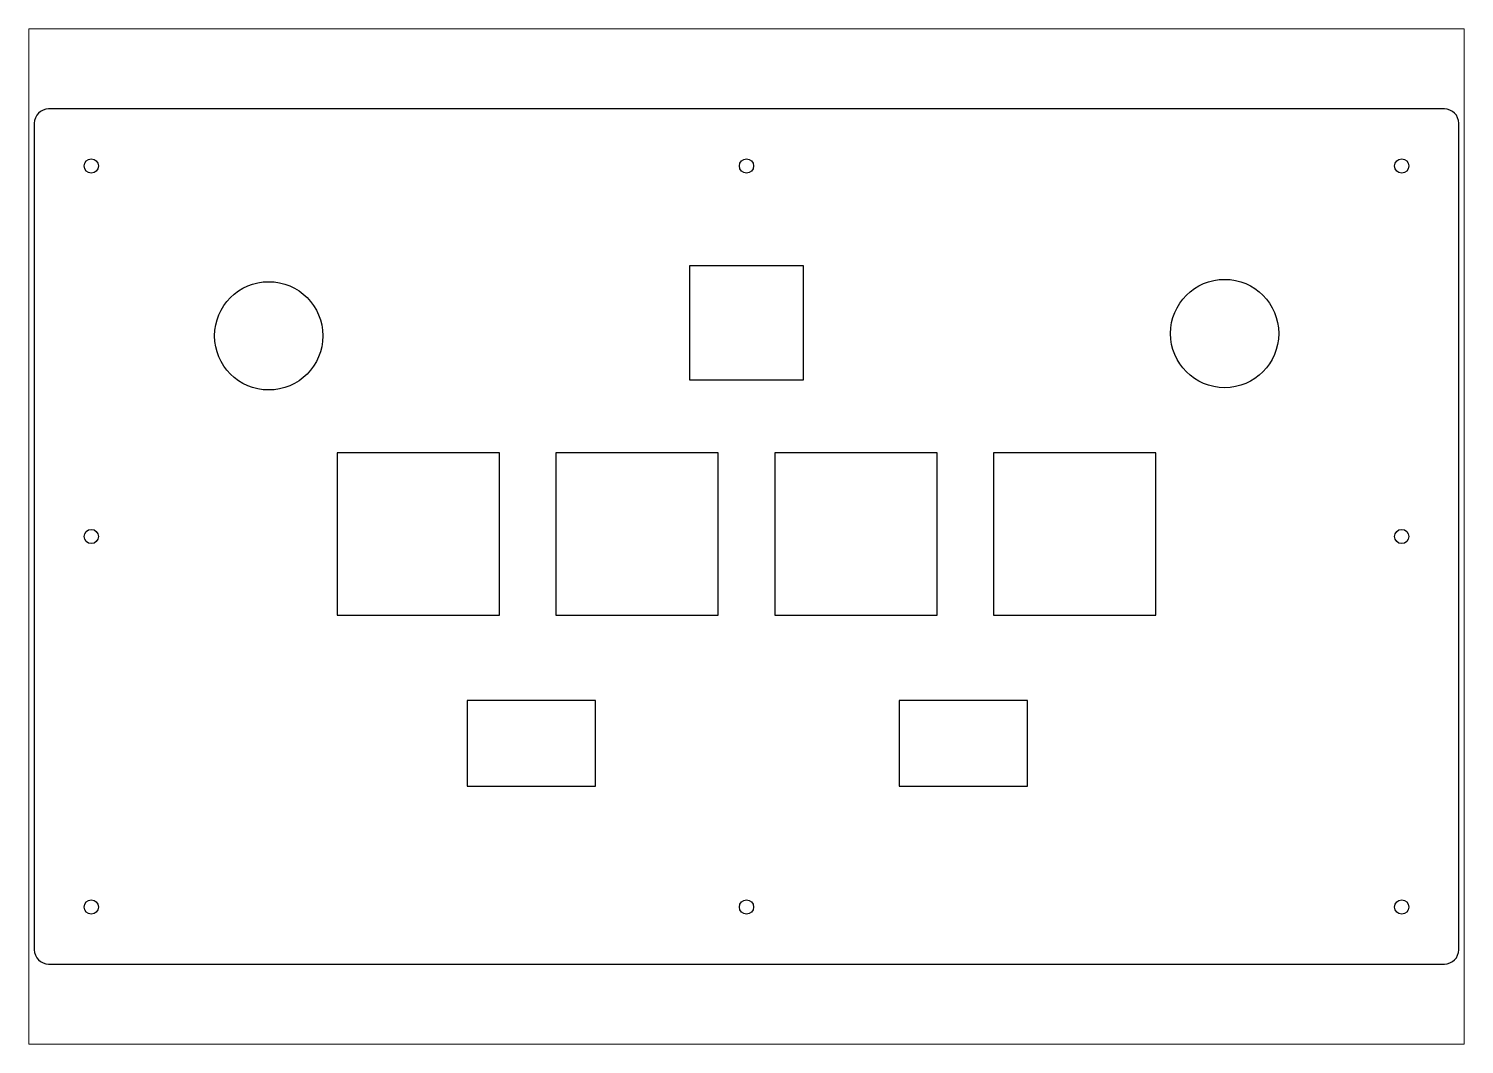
# Paper-space layout '布局1' of a CAD drawing. Extents: x 1.17 to 10.52, y 0.83 to 7.44.
# The model-space entities are those that its viewports show. They can reach past a viewport. Long polylines and large blocks are cut down to what shows.
import ezdxf

# ---------------------------------------------------------------- set-up
doc = ezdxf.new("R2010")
doc.units = 0
doc.header["$MEASUREMENT"] = 0
doc.layers.get('0').update_dxf_attribs({"linetype": 'CONTINUOUS'})

msp = doc.modelspace()

# ---------------------------------------------------------------- linework, layer by layer
at = {"color": 0}
msp.add_lwpolyline([(-35, -40), (455, -40, 0.414214), (460, -35), (460, 255, 0.414214), (455, 260), (-35, 260, 0.414214), (-40, 255), (-40, -35, 0.414214)], format="xyb", close=True, dxfattribs=at)
for points in [[(190, 165), (230, 165), (230, 205), (190, 205)], [(66.3, 82.4), (123.3, 82.4), (123.3, 139.4), (66.3, 139.4)], [(143.1, 82.4), (200.1, 82.4), (200.1, 139.4), (143.1, 139.4)], [(219.9, 82.4), (276.9, 82.4), (276.9, 139.4), (219.9, 139.4)], [(296.7, 82.4), (353.7, 82.4), (353.7, 139.4), (296.7, 139.4)], [(112, 22.42), (157, 22.42), (157, 52.42), (112, 52.42)], [(263.6, 22.42), (308.6, 22.42), (308.6, 52.42), (263.6, 52.42)]]:
    msp.add_lwpolyline(points, close=True, dxfattribs=at)
for centre, radius in [((-20, 240), 2.5), ((210, 240), 2.5), ((440, 240), 2.5), ((42.3, 180.4), 19), ((377.83, 181.21), 19), ((-20, 110), 2.5), ((440, 110), 2.5), ((-20, -20), 2.5), ((210, -20), 2.5), ((440, -20), 2.5)]:
    msp.add_circle(centre, radius, dxfattribs=at)

psp = doc.layouts.new('布局1')

# ---------------------------------------------------------------- viewports
at = {"layer": '0', "linetype": 'Continuous'}
psp.add_viewport(center=(5.8467, 4.1342), size=(9.3547, 6.614667), view_center_point=(210, 110), view_height=356.311159, dxfattribs=at)

doc.saveas('drawing.dxf')
